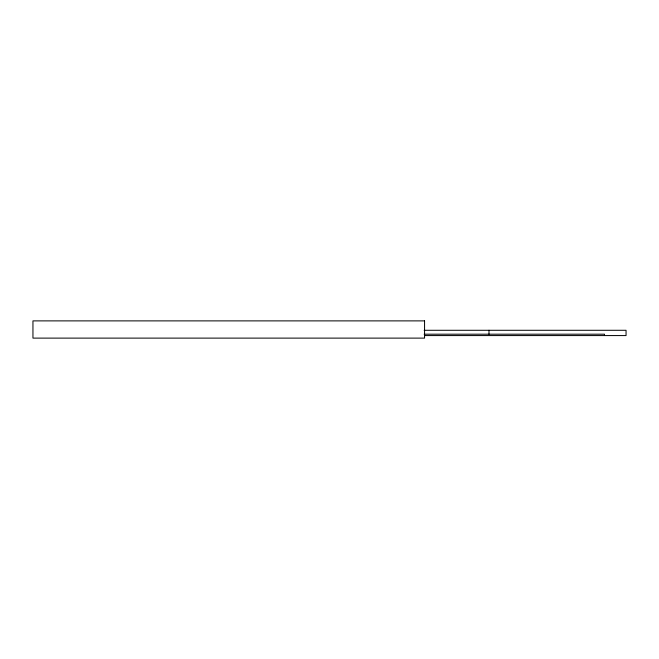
<?xml version="1.0" encoding="UTF-8"?>
<svg xmlns="http://www.w3.org/2000/svg" width="659" height="659" viewBox="0 0 659 659"><rect width="100%" height="100%" fill="white"/><g stroke="black" fill="none" stroke-linecap="round" stroke-linejoin="round"><path stroke-width="0.99" d="M424.141 330.283L626.05 330.283L626.05 335.571L424.544 335.571M424.141 334.195L604.476 334.195L604.476 335.571M488.986 330.283L488.986 334.195M424.561 320.884L32.95 320.884L32.95 338.116L424.561 338.116L424.561 320.884"/></g></svg>
